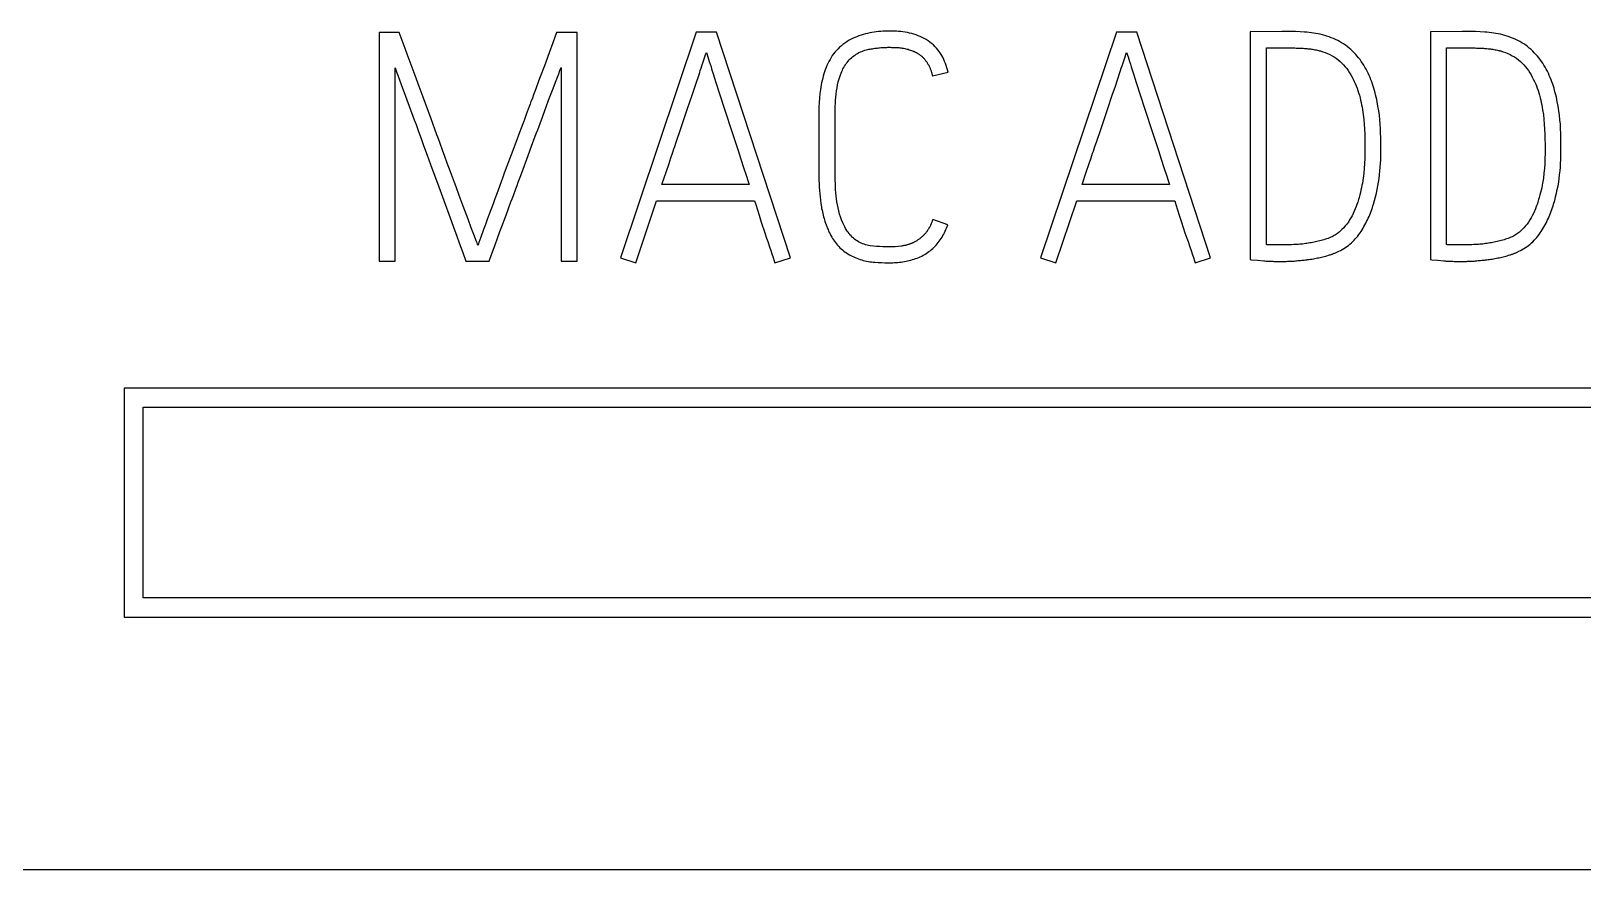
# Model space of a CAD drawing. Header units: millimetres. Extents: x 6750 to 121550, y -28210 to 66060.
# Drawn here: x 34087.8 to 34197.6, y 57133.4 to 57192.7 of the extents above; entities that cross this region are included whole.
import ezdxf

# ---------------------------------------------------------------- set-up
doc = ezdxf.new("R2010")
doc.units = ezdxf.units.MM
doc.layers.add('10000_FRONT', color=7, linetype='Continuous')
doc.layers.add('10500_FRONT_LABELING', color=7, linetype='Continuous')
doc.layers.add('DN.1. NET LIEN MANH', color=7, linetype='Continuous', lineweight=40)

# ---------------------------------------------------------------- blocks, each defined once
blk = doc.blocks.new('A$C0C6D7916')
at = {"layer": '10000_FRONT', "linetype": 'Continuous'}
for p, q in [((-8, 3.79), (-24.5, 3.79)), ((-24.5, 3.79), (-24.5, 1.99)), ((-24.35, 3.64), (-8.15, 3.64)), ((-24.35, 2.14), (-24.35, 3.64)), ((-8.15, 2.14), (-24.35, 2.14)), ((-24.5, 1.99), (-8, 1.99)), ((0, 0), (-42, 0))]:
    blk.add_line(p, q, dxfattribs=at)
at = {"layer": '10500_FRONT_LABELING', "linetype": 'Continuous'}
for p, q in [((-22.334, 6.59), (-22.493, 6.59)), ((-22.493, 6.59), (-22.493, 4.79)), ((-21.125, 6.509), (-21.155, 6.429)), ((-21.095, 6.59), (-21.125, 6.509)), ((-20.933, 6.59), (-21.095, 6.59)), ((-20.933, 4.79), (-20.933, 6.59)), ((-19.996, 6.593), (-20.593, 4.817)), ((-19.836, 6.593), (-19.996, 6.593)), ((-19.255, 4.817), (-19.836, 6.593)), ((-16.689, 6.593), (-17.285, 4.817)), ((-16.529, 6.593), (-16.689, 6.593)), ((-15.947, 4.817), (-16.529, 6.593)), ((-15.635, 6.595), (-15.635, 4.802)), ((-14.217, 6.595), (-14.217, 4.802)), ((-21.155, 6.429), (-21.192, 6.328)), ((-19.916, 6.433), (-19.905, 6.397)), ((-19.905, 6.397), (-19.894, 6.361)), ((-19.894, 6.361), (-19.887, 6.34)), ((-16.609, 6.433), (-16.597, 6.397)), ((-16.597, 6.397), (-16.586, 6.361)), ((-16.586, 6.361), (-16.579, 6.34)), ((-15.508, 4.92), (-15.508, 6.468)), ((-14.089, 4.92), (-14.089, 6.468)), ((-22.366, 4.79), (-22.366, 6.31)), ((-22.366, 6.31), (-22.353, 6.273)), ((-21.192, 6.328), (-21.229, 6.227)), ((-21.06, 6.315), (-21.06, 4.79)), ((-20.005, 6.168), (-19.969, 6.274)), ((-19.887, 6.34), (-19.88, 6.318)), ((-19.88, 6.318), (-19.875, 6.304)), ((-18.136, 6.248), (-18.014, 6.278)), ((-16.697, 6.168), (-16.662, 6.274)), ((-16.579, 6.34), (-16.572, 6.318)), ((-16.572, 6.318), (-16.567, 6.304)), ((-22.333, 6.217), (-22.319, 6.18)), ((-22.319, 6.18), (-22.285, 6.088)), ((-22.146, 6.081), (-22.178, 6.165)), ((-21.129, 6.135), (-21.099, 6.212)), ((-20.028, 6.097), (-20.005, 6.168)), ((-16.721, 6.097), (-16.697, 6.168)), ((-22.285, 6.088), (-22.216, 5.903)), ((-22.084, 5.911), (-22.146, 6.081)), ((-21.215, 5.902), (-21.177, 6.005)), ((-21.177, 6.005), (-21.158, 6.057)), ((-20.088, 5.921), (-20.064, 5.992)), ((-20.064, 5.992), (-20.028, 6.097)), ((-16.781, 5.921), (-16.757, 5.992)), ((-16.757, 5.992), (-16.721, 6.097)), ((-22.216, 5.903), (-22.202, 5.865)), ((-22.202, 5.865), (-22.182, 5.81)), ((-22.037, 5.783), (-22.084, 5.911)), ((-20.118, 5.833), (-20.088, 5.921)), ((-16.81, 5.833), (-16.781, 5.921)), ((-22.182, 5.81), (-22.162, 5.754)), ((-21.379, 5.824), (-21.424, 5.704)), ((-20.154, 5.727), (-20.118, 5.833)), ((-19.721, 5.827), (-19.666, 5.66)), ((-19.031, 5.793), (-19.03, 5.758)), ((-19.03, 5.758), (-19.03, 5.479)), ((-18.903, 5.499), (-18.903, 5.79)), ((-16.846, 5.727), (-16.81, 5.833)), ((-16.413, 5.827), (-16.358, 5.66)), ((-22.115, 5.624), (-22.087, 5.55)), ((-21.975, 5.613), (-21.994, 5.664)), ((-21.33, 5.592), (-21.292, 5.695)), ((-20.166, 5.692), (-20.154, 5.727)), ((-19.666, 5.66), (-19.644, 5.593)), ((-16.858, 5.692), (-16.846, 5.727)), ((-16.358, 5.66), (-16.336, 5.593)), ((-22.087, 5.55), (-22.046, 5.439)), ((-21.956, 5.562), (-21.975, 5.613)), ((-21.931, 5.494), (-21.956, 5.562)), ((-21.378, 5.463), (-21.359, 5.514)), ((-21.359, 5.514), (-21.33, 5.592)), ((-20.266, 5.392), (-20.231, 5.498)), ((-20.231, 5.498), (-20.213, 5.551)), ((-20.213, 5.551), (-20.195, 5.603)), ((-19.644, 5.593), (-19.623, 5.526)), ((-16.958, 5.392), (-16.923, 5.498)), ((-16.923, 5.498), (-16.905, 5.551)), ((-16.905, 5.551), (-16.887, 5.603)), ((-16.336, 5.593), (-16.315, 5.526)), ((-21.9, 5.409), (-21.931, 5.494)), ((-21.887, 5.375), (-21.9, 5.409)), ((-21.529, 5.421), (-21.559, 5.341)), ((-21.521, 5.442), (-21.529, 5.421)), ((-21.507, 5.482), (-21.521, 5.442)), ((-19.58, 5.392), (-20.266, 5.392)), ((-16.272, 5.392), (-16.958, 5.392)), ((-21.862, 5.307), (-21.887, 5.375)), ((-21.83, 5.222), (-21.862, 5.307)), ((-21.581, 5.28), (-21.596, 5.24)), ((-21.559, 5.341), (-21.581, 5.28)), ((-20.473, 4.778), (-20.309, 5.264)), ((-20.309, 5.264), (-19.537, 5.264)), ((-19.537, 5.264), (-19.528, 5.236)), ((-17.166, 4.778), (-17.001, 5.264)), ((-17.001, 5.264), (-16.229, 5.264)), ((-16.229, 5.264), (-16.221, 5.236)), ((-21.934, 5.132), (-21.897, 5.029)), ((-21.792, 5.12), (-21.83, 5.222)), ((-21.626, 5.16), (-21.641, 5.119)), ((-21.596, 5.24), (-21.626, 5.16)), ((-21.493, 5.152), (-21.474, 5.204)), ((-19.528, 5.236), (-19.515, 5.194)), ((-19.515, 5.194), (-19.502, 5.152)), ((-19.502, 5.152), (-19.484, 5.097)), ((-16.221, 5.236), (-16.207, 5.194)), ((-16.207, 5.194), (-16.194, 5.152)), ((-16.194, 5.152), (-16.176, 5.097)), ((-21.767, 5.052), (-21.792, 5.12)), ((-21.748, 5.001), (-21.767, 5.052)), ((-21.671, 5.039), (-21.693, 4.978)), ((-21.656, 5.079), (-21.671, 5.039)), ((-21.641, 5.119), (-21.656, 5.079)), ((-21.56, 4.971), (-21.541, 5.023)), ((-21.541, 5.023), (-21.522, 5.075)), ((-19.484, 5.097), (-19.456, 5.013)), ((-19.456, 5.013), (-19.442, 4.972)), ((-18.016, 5.075), (-18.134, 5.117)), ((-16.176, 5.097), (-16.149, 5.013)), ((-16.149, 5.013), (-16.135, 4.972)), ((-21.735, 4.967), (-21.748, 5.001)), ((-21.707, 4.937), (-21.714, 4.917)), ((-21.693, 4.978), (-21.707, 4.937)), ((-21.608, 4.842), (-21.579, 4.919)), ((-21.579, 4.919), (-21.56, 4.971)), ((-19.442, 4.972), (-19.433, 4.944)), ((-19.433, 4.944), (-19.419, 4.903)), ((-19.419, 4.903), (-19.409, 4.875)), ((-16.135, 4.972), (-16.125, 4.944)), ((-16.125, 4.944), (-16.111, 4.903)), ((-16.111, 4.903), (-16.101, 4.875)), ((-15.378, 4.918), (-15.452, 4.918)), ((-15.366, 4.918), (-15.378, 4.918)), ((-15.354, 4.918), (-15.366, 4.918)), ((-15.341, 4.918), (-15.354, 4.918)), ((-15.329, 4.919), (-15.341, 4.918)), ((-15.31, 4.919), (-15.329, 4.919)), ((-15.292, 4.92), (-15.31, 4.919)), ((-13.96, 4.918), (-14.034, 4.918)), ((-13.948, 4.918), (-13.96, 4.918)), ((-13.935, 4.918), (-13.948, 4.918)), ((-13.923, 4.918), (-13.935, 4.918)), ((-13.911, 4.919), (-13.923, 4.918)), ((-13.892, 4.919), (-13.911, 4.919)), ((-13.874, 4.92), (-13.892, 4.919)), ((-22.493, 4.79), (-22.366, 4.79)), ((-21.834, 4.858), (-21.809, 4.79)), ((-21.809, 4.79), (-21.627, 4.79)), ((-21.627, 4.79), (-21.608, 4.842)), ((-21.06, 4.79), (-20.933, 4.79)), ((-20.593, 4.817), (-20.473, 4.778)), ((-19.409, 4.875), (-19.4, 4.847)), ((-19.4, 4.847), (-19.391, 4.82)), ((-19.377, 4.778), (-19.255, 4.817)), ((-17.285, 4.817), (-17.166, 4.778)), ((-16.101, 4.875), (-16.092, 4.847)), ((-16.092, 4.847), (-16.083, 4.82)), ((-16.07, 4.778), (-15.947, 4.817)), ((-15.635, 4.802), (-15.624, 4.801)), ((-15.624, 4.801), (-15.579, 4.797)), ((-15.579, 4.797), (-15.529, 4.793)), ((-15.325, 4.79), (-15.307, 4.79)), ((-15.307, 4.79), (-15.29, 4.791)), ((-14.217, 4.802), (-14.206, 4.801)), ((-14.206, 4.801), (-14.161, 4.797)), ((-14.161, 4.797), (-14.111, 4.793)), ((-13.907, 4.79), (-13.889, 4.79)), ((-13.889, 4.79), (-13.871, 4.791))]:
    blk.add_line(p, q, dxfattribs=at)
for points in [[(-18.014, 6.278), (-18.018, 6.295), (-18.023, 6.312), (-18.028, 6.329), (-18.034, 6.346), (-18.041, 6.362), (-18.048, 6.378), (-18.056, 6.394), (-18.064, 6.409), (-18.073, 6.424), (-18.083, 6.439), (-18.094, 6.453), (-18.105, 6.466), (-18.117, 6.479), (-18.129, 6.492), (-18.143, 6.503), (-18.157, 6.514), (-18.171, 6.524), (-18.186, 6.534), (-18.201, 6.543), (-18.217, 6.551), (-18.233, 6.558), (-18.249, 6.564), (-18.266, 6.57), (-18.283, 6.576), (-18.3, 6.581), (-18.317, 6.585), (-18.334, 6.588), (-18.351, 6.591), (-18.369, 6.594), (-18.386, 6.596), (-18.404, 6.598), (-18.421, 6.599), (-18.439, 6.6), (-18.457, 6.6), (-18.474, 6.601), (-18.492, 6.601), (-18.509, 6.6), (-18.527, 6.599), (-18.544, 6.598), (-18.562, 6.596), (-18.579, 6.594), (-18.596, 6.592), (-18.614, 6.589), (-18.631, 6.586), (-18.648, 6.582), (-18.665, 6.578), (-18.682, 6.573), (-18.699, 6.568), (-18.716, 6.562), (-18.733, 6.556), (-18.749, 6.549), (-18.765, 6.542), (-18.781, 6.534), (-18.797, 6.525), (-18.812, 6.516), (-18.826, 6.506), (-18.841, 6.496), (-18.854, 6.485), (-18.868, 6.473), (-18.88, 6.461), (-18.892, 6.448), (-18.904, 6.435), (-18.915, 6.421), (-18.925, 6.407), (-18.934, 6.392), (-18.943, 6.377), (-18.952, 6.361), (-18.96, 6.345), (-18.967, 6.329), (-18.974, 6.313), (-18.981, 6.296), (-18.986, 6.28), (-18.992, 6.263), (-18.997, 6.246), (-19.001, 6.229), (-19.005, 6.211), (-19.009, 6.194), (-19.012, 6.177), (-19.015, 6.16), (-19.018, 6.142), (-19.023, 6.108), (-19.026, 6.073), (-19.028, 6.038), (-19.03, 6.003), (-19.03, 5.968), (-19.031, 5.933), (-19.031, 5.898), (-19.031, 5.863), (-19.031, 5.793)], [(-14.609, 5.795), (-14.61, 5.831), (-14.613, 5.867), (-14.616, 5.903), (-14.619, 5.939), (-14.624, 5.974), (-14.63, 6.01), (-14.636, 6.045), (-14.64, 6.063), (-14.644, 6.08), (-14.648, 6.098), (-14.652, 6.115), (-14.657, 6.132), (-14.662, 6.15), (-14.667, 6.167), (-14.673, 6.184), (-14.679, 6.201), (-14.685, 6.218), (-14.692, 6.235), (-14.699, 6.252), (-14.707, 6.268), (-14.715, 6.284), (-14.723, 6.3), (-14.732, 6.316), (-14.741, 6.332), (-14.751, 6.347), (-14.761, 6.362), (-14.771, 6.376), (-14.782, 6.39), (-14.794, 6.404), (-14.805, 6.417), (-14.818, 6.43), (-14.83, 6.443), (-14.844, 6.455), (-14.857, 6.467), (-14.871, 6.478), (-14.886, 6.489), (-14.901, 6.499), (-14.916, 6.509), (-14.932, 6.518), (-14.947, 6.526), (-14.964, 6.534), (-14.98, 6.542), (-14.997, 6.548), (-15.014, 6.555), (-15.031, 6.561), (-15.048, 6.566), (-15.066, 6.571), (-15.084, 6.575), (-15.101, 6.579), (-15.119, 6.582), (-15.137, 6.585), (-15.154, 6.587), (-15.172, 6.589), (-15.19, 6.591), (-15.208, 6.592), (-15.243, 6.595), (-15.279, 6.596), (-15.314, 6.597), (-15.35, 6.598), (-15.386, 6.598), (-15.635, 6.595)], [(-13.191, 5.795), (-13.192, 5.831), (-13.194, 5.867), (-13.197, 5.903), (-13.201, 5.939), (-13.206, 5.974), (-13.211, 6.01), (-13.218, 6.045), (-13.221, 6.063), (-13.225, 6.08), (-13.229, 6.098), (-13.234, 6.115), (-13.239, 6.132), (-13.244, 6.15), (-13.249, 6.167), (-13.254, 6.184), (-13.26, 6.201), (-13.267, 6.218), (-13.274, 6.235), (-13.281, 6.252), (-13.288, 6.268), (-13.296, 6.284), (-13.305, 6.3), (-13.314, 6.316), (-13.323, 6.332), (-13.332, 6.347), (-13.343, 6.362), (-13.353, 6.376), (-13.364, 6.39), (-13.375, 6.404), (-13.387, 6.417), (-13.399, 6.43), (-13.412, 6.443), (-13.425, 6.455), (-13.439, 6.467), (-13.453, 6.478), (-13.467, 6.489), (-13.482, 6.499), (-13.498, 6.509), (-13.513, 6.518), (-13.529, 6.526), (-13.545, 6.534), (-13.562, 6.542), (-13.579, 6.548), (-13.596, 6.555), (-13.613, 6.561), (-13.63, 6.566), (-13.648, 6.571), (-13.665, 6.575), (-13.683, 6.579), (-13.701, 6.582), (-13.718, 6.585), (-13.736, 6.587), (-13.754, 6.589), (-13.772, 6.591), (-13.789, 6.592), (-13.825, 6.595), (-13.861, 6.596), (-13.896, 6.597), (-13.932, 6.598), (-13.967, 6.598), (-14.217, 6.595)], [(-22.224, 6.293), (-22.256, 6.378), (-22.271, 6.42), (-22.287, 6.463), (-22.302, 6.505), (-22.334, 6.59)], [(-19.952, 6.327), (-19.928, 6.397), (-19.923, 6.415), (-19.916, 6.433)], [(-18.903, 5.839), (-18.903, 5.911), (-18.903, 5.936), (-18.903, 5.96), (-18.903, 5.984), (-18.902, 6.008), (-18.901, 6.033), (-18.9, 6.057), (-18.898, 6.081), (-18.895, 6.105), (-18.892, 6.13), (-18.888, 6.154), (-18.884, 6.178), (-18.878, 6.201), (-18.872, 6.225), (-18.864, 6.248), (-18.856, 6.27), (-18.851, 6.282), (-18.846, 6.292), (-18.841, 6.303), (-18.835, 6.314), (-18.829, 6.324), (-18.822, 6.335), (-18.815, 6.345), (-18.808, 6.354), (-18.8, 6.364), (-18.792, 6.373), (-18.784, 6.382), (-18.775, 6.39), (-18.766, 6.398), (-18.756, 6.405), (-18.746, 6.412), (-18.736, 6.419), (-18.726, 6.425), (-18.715, 6.431), (-18.704, 6.436), (-18.693, 6.441), (-18.681, 6.445), (-18.67, 6.449), (-18.658, 6.452), (-18.646, 6.455)], [(-18.646, 6.455), (-18.637, 6.457), (-18.627, 6.459), (-18.618, 6.461), (-18.609, 6.462), (-18.6, 6.464), (-18.59, 6.465), (-18.581, 6.466), (-18.572, 6.467), (-18.562, 6.468), (-18.553, 6.469), (-18.543, 6.47), (-18.534, 6.471), (-18.525, 6.471), (-18.515, 6.472), (-18.506, 6.472), (-18.496, 6.472), (-18.487, 6.473), (-18.478, 6.473), (-18.468, 6.473), (-18.459, 6.472), (-18.449, 6.472), (-18.44, 6.472), (-18.431, 6.472), (-18.421, 6.471), (-18.412, 6.47), (-18.402, 6.47), (-18.393, 6.469), (-18.383, 6.468), (-18.374, 6.466), (-18.365, 6.465), (-18.355, 6.463), (-18.346, 6.461), (-18.337, 6.459), (-18.328, 6.457), (-18.319, 6.454), (-18.31, 6.451), (-18.301, 6.448), (-18.292, 6.445), (-18.284, 6.441), (-18.279, 6.439), (-18.275, 6.437), (-18.271, 6.435), (-18.267, 6.433), (-18.263, 6.431), (-18.259, 6.429), (-18.255, 6.426), (-18.251, 6.424), (-18.247, 6.421), (-18.243, 6.419)], [(-18.243, 6.419), (-18.238, 6.415), (-18.233, 6.412), (-18.228, 6.408), (-18.224, 6.404), (-18.219, 6.4), (-18.215, 6.396), (-18.211, 6.392), (-18.207, 6.388), (-18.203, 6.384), (-18.199, 6.379), (-18.195, 6.375), (-18.191, 6.37), (-18.188, 6.365), (-18.184, 6.361), (-18.181, 6.356), (-18.178, 6.351), (-18.175, 6.346), (-18.172, 6.341), (-18.169, 6.336), (-18.166, 6.331), (-18.163, 6.325), (-18.161, 6.32), (-18.158, 6.315), (-18.156, 6.309), (-18.154, 6.304), (-18.152, 6.298), (-18.15, 6.293), (-18.148, 6.287), (-18.146, 6.282), (-18.144, 6.276), (-18.142, 6.27), (-18.141, 6.265), (-18.139, 6.259), (-18.138, 6.253), (-18.136, 6.248)], [(-16.644, 6.327), (-16.621, 6.397), (-16.615, 6.415), (-16.609, 6.433)], [(-15.508, 6.468), (-15.301, 6.468), (-15.292, 6.468), (-15.283, 6.468), (-15.274, 6.467), (-15.264, 6.467), (-15.255, 6.467), (-15.246, 6.466), (-15.236, 6.466), (-15.227, 6.465), (-15.218, 6.465), (-15.209, 6.464), (-15.199, 6.463), (-15.19, 6.463), (-15.181, 6.462), (-15.172, 6.461), (-15.162, 6.46), (-15.153, 6.459), (-15.144, 6.457), (-15.135, 6.456), (-15.126, 6.454), (-15.117, 6.452), (-15.108, 6.451), (-15.099, 6.448), (-15.094, 6.447), (-15.09, 6.446), (-15.085, 6.445), (-15.081, 6.444), (-15.077, 6.442), (-15.072, 6.441), (-15.068, 6.439), (-15.063, 6.438)], [(-15.063, 6.438), (-15.045, 6.431), (-15.027, 6.424), (-15.009, 6.416), (-14.991, 6.406), (-14.975, 6.397), (-14.958, 6.386), (-14.943, 6.374), (-14.928, 6.362), (-14.913, 6.349), (-14.9, 6.335), (-14.887, 6.32), (-14.876, 6.305), (-14.864, 6.289), (-14.854, 6.273), (-14.843, 6.256), (-14.834, 6.239), (-14.825, 6.222), (-14.816, 6.204), (-14.808, 6.187), (-14.801, 6.169), (-14.794, 6.15), (-14.788, 6.132), (-14.782, 6.114), (-14.776, 6.095), (-14.771, 6.076), (-14.767, 6.058), (-14.763, 6.039), (-14.759, 6.02), (-14.755, 6.001), (-14.752, 5.982), (-14.747, 5.944), (-14.742, 5.906), (-14.739, 5.867), (-14.736, 5.829), (-14.734, 5.79), (-14.733, 5.751), (-14.732, 5.713), (-14.732, 5.674), (-14.732, 5.636), (-14.733, 5.597), (-14.735, 5.559), (-14.738, 5.52), (-14.742, 5.482), (-14.746, 5.444), (-14.752, 5.405), (-14.756, 5.387), (-14.76, 5.368), (-14.764, 5.349), (-14.768, 5.33), (-14.773, 5.311), (-14.778, 5.292), (-14.783, 5.274), (-14.789, 5.255), (-14.795, 5.237), (-14.802, 5.219), (-14.809, 5.201), (-14.816, 5.183), (-14.825, 5.166), (-14.833, 5.148), (-14.843, 5.131), (-14.853, 5.115), (-14.863, 5.098), (-14.875, 5.082), (-14.887, 5.067), (-14.899, 5.052), (-14.913, 5.038), (-14.927, 5.025), (-14.934, 5.019), (-14.942, 5.013), (-14.949, 5.007), (-14.957, 5.002), (-14.965, 4.997), (-14.974, 4.992), (-14.982, 4.987), (-14.991, 4.982)], [(-14.089, 6.468), (-13.883, 6.468), (-13.874, 6.468), (-13.865, 6.468), (-13.855, 6.467), (-13.846, 6.467), (-13.837, 6.467), (-13.827, 6.466), (-13.818, 6.466), (-13.809, 6.465), (-13.8, 6.465), (-13.79, 6.464), (-13.781, 6.463), (-13.772, 6.463), (-13.763, 6.462), (-13.753, 6.461), (-13.744, 6.46), (-13.735, 6.459), (-13.726, 6.457), (-13.717, 6.456), (-13.708, 6.454), (-13.699, 6.452), (-13.69, 6.451), (-13.681, 6.448), (-13.676, 6.447), (-13.672, 6.446), (-13.667, 6.445), (-13.663, 6.444), (-13.658, 6.442), (-13.654, 6.441), (-13.649, 6.439), (-13.645, 6.438)], [(-13.645, 6.438), (-13.627, 6.431), (-13.608, 6.424), (-13.59, 6.416), (-13.573, 6.406), (-13.556, 6.397), (-13.54, 6.386), (-13.524, 6.374), (-13.509, 6.362), (-13.495, 6.349), (-13.482, 6.335), (-13.469, 6.32), (-13.457, 6.305), (-13.446, 6.289), (-13.435, 6.273), (-13.425, 6.256), (-13.416, 6.239), (-13.407, 6.222), (-13.398, 6.204), (-13.39, 6.187), (-13.383, 6.169), (-13.376, 6.15), (-13.37, 6.132), (-13.364, 6.114), (-13.358, 6.095), (-13.353, 6.076), (-13.349, 6.058), (-13.344, 6.039), (-13.341, 6.02), (-13.337, 6.001), (-13.334, 5.982), (-13.328, 5.944), (-13.324, 5.906), (-13.321, 5.867), (-13.318, 5.829), (-13.316, 5.79), (-13.315, 5.751), (-13.314, 5.713), (-13.313, 5.674), (-13.314, 5.636), (-13.315, 5.597), (-13.317, 5.559), (-13.319, 5.52), (-13.323, 5.482), (-13.328, 5.444), (-13.334, 5.405), (-13.338, 5.387), (-13.341, 5.368), (-13.345, 5.349), (-13.35, 5.33), (-13.355, 5.311), (-13.36, 5.292), (-13.365, 5.274), (-13.371, 5.255), (-13.377, 5.237), (-13.384, 5.219), (-13.391, 5.201), (-13.398, 5.183), (-13.406, 5.166), (-13.415, 5.148), (-13.424, 5.131), (-13.434, 5.115), (-13.445, 5.098), (-13.456, 5.082), (-13.468, 5.067), (-13.481, 5.052), (-13.494, 5.038), (-13.509, 5.025), (-13.516, 5.019), (-13.523, 5.013), (-13.531, 5.007), (-13.539, 5.002), (-13.547, 4.997), (-13.556, 4.992), (-13.564, 4.987), (-13.573, 4.982)], [(-22.353, 6.273), (-22.346, 6.254), (-22.333, 6.217)], [(-22.178, 6.165), (-22.209, 6.25), (-22.224, 6.293)], [(-21.099, 6.212), (-21.089, 6.238), (-21.079, 6.263), (-21.07, 6.289), (-21.06, 6.315)], [(-19.969, 6.274), (-19.964, 6.291), (-19.958, 6.309), (-19.952, 6.327)], [(-19.875, 6.304), (-19.862, 6.263), (-19.852, 6.23), (-19.841, 6.196), (-19.776, 5.995)], [(-16.662, 6.274), (-16.656, 6.291), (-16.65, 6.309), (-16.644, 6.327)], [(-16.567, 6.304), (-16.555, 6.263), (-16.544, 6.23), (-16.533, 6.196), (-16.468, 5.995)], [(-21.229, 6.227), (-21.267, 6.126), (-21.274, 6.106)], [(-21.158, 6.057), (-21.138, 6.109), (-21.129, 6.135)], [(-21.304, 6.026), (-21.319, 5.985), (-21.327, 5.965), (-21.334, 5.945), (-21.349, 5.905)], [(-21.274, 6.106), (-21.289, 6.066), (-21.297, 6.046), (-21.304, 6.026)], [(-19.776, 5.995), (-19.765, 5.962), (-19.721, 5.827)], [(-16.468, 5.995), (-16.457, 5.962), (-16.413, 5.827)], [(-21.349, 5.905), (-21.357, 5.885), (-21.379, 5.824)], [(-21.292, 5.695), (-21.263, 5.773), (-21.254, 5.799), (-21.244, 5.824), (-21.215, 5.902)], [(-22.162, 5.754), (-22.148, 5.717), (-22.142, 5.699), (-22.115, 5.624)], [(-22.018, 5.732), (-22.03, 5.766), (-22.037, 5.783)], [(-18.903, 5.79), (-18.903, 5.814), (-18.903, 5.839)], [(-14.938, 4.868), (-14.925, 4.874), (-14.912, 4.881), (-14.899, 4.889), (-14.886, 4.897), (-14.874, 4.905), (-14.862, 4.914), (-14.851, 4.923), (-14.839, 4.933), (-14.829, 4.943), (-14.818, 4.954), (-14.808, 4.965), (-14.798, 4.976), (-14.789, 4.988), (-14.78, 5), (-14.771, 5.012), (-14.763, 5.024), (-14.755, 5.036), (-14.747, 5.049), (-14.74, 5.062), (-14.732, 5.075), (-14.725, 5.088), (-14.719, 5.101), (-14.712, 5.114), (-14.706, 5.128), (-14.7, 5.141), (-14.695, 5.155), (-14.689, 5.169), (-14.684, 5.183), (-14.679, 5.197), (-14.674, 5.211), (-14.669, 5.225), (-14.665, 5.239), (-14.657, 5.267), (-14.649, 5.296), (-14.642, 5.324), (-14.636, 5.353), (-14.631, 5.382), (-14.626, 5.412), (-14.621, 5.441), (-14.618, 5.47), (-14.615, 5.5), (-14.612, 5.529), (-14.61, 5.559), (-14.608, 5.588), (-14.607, 5.618), (-14.607, 5.647), (-14.607, 5.677), (-14.607, 5.707), (-14.607, 5.736), (-14.608, 5.766), (-14.609, 5.795)], [(-13.52, 4.868), (-13.507, 4.874), (-13.494, 4.881), (-13.481, 4.889), (-13.468, 4.897), (-13.456, 4.905), (-13.444, 4.914), (-13.433, 4.923), (-13.421, 4.933), (-13.41, 4.943), (-13.4, 4.954), (-13.39, 4.965), (-13.38, 4.976), (-13.371, 4.988), (-13.362, 5), (-13.353, 5.012), (-13.345, 5.024), (-13.337, 5.036), (-13.329, 5.049), (-13.321, 5.062), (-13.314, 5.075), (-13.307, 5.088), (-13.301, 5.101), (-13.294, 5.114), (-13.288, 5.128), (-13.282, 5.141), (-13.276, 5.155), (-13.271, 5.169), (-13.266, 5.183), (-13.261, 5.197), (-13.256, 5.211), (-13.251, 5.225), (-13.247, 5.239), (-13.238, 5.267), (-13.231, 5.296), (-13.224, 5.324), (-13.218, 5.353), (-13.212, 5.382), (-13.207, 5.412), (-13.203, 5.441), (-13.2, 5.47), (-13.196, 5.5), (-13.194, 5.529), (-13.192, 5.559), (-13.19, 5.588), (-13.189, 5.618), (-13.189, 5.647), (-13.189, 5.677), (-13.189, 5.707), (-13.189, 5.736), (-13.19, 5.766), (-13.191, 5.795)], [(-21.994, 5.664), (-22.012, 5.715), (-22.018, 5.732)], [(-21.424, 5.704), (-21.432, 5.683), (-21.507, 5.482)], [(-20.195, 5.603), (-20.183, 5.639), (-20.178, 5.656), (-20.172, 5.674), (-20.166, 5.692)], [(-16.887, 5.603), (-16.876, 5.639), (-16.87, 5.656), (-16.864, 5.674), (-16.858, 5.692)], [(-19.623, 5.526), (-19.601, 5.459), (-19.59, 5.425), (-19.58, 5.392)], [(-18.381, 4.909), (-18.406, 4.906), (-18.43, 4.904), (-18.455, 4.903), (-18.479, 4.903), (-18.504, 4.903), (-18.528, 4.903), (-18.553, 4.905), (-18.578, 4.906), (-18.602, 4.908), (-18.627, 4.911), (-18.639, 4.913), (-18.651, 4.916), (-18.663, 4.919), (-18.674, 4.923), (-18.686, 4.927), (-18.697, 4.932), (-18.708, 4.937), (-18.719, 4.943), (-18.73, 4.949), (-18.74, 4.956), (-18.75, 4.964), (-18.759, 4.972), (-18.769, 4.98), (-18.777, 4.989), (-18.786, 4.998), (-18.793, 5.007), (-18.801, 5.017), (-18.808, 5.027), (-18.815, 5.038), (-18.821, 5.048), (-18.827, 5.059), (-18.833, 5.07), (-18.843, 5.092), (-18.852, 5.115), (-18.861, 5.138), (-18.868, 5.161), (-18.874, 5.185), (-18.88, 5.209), (-18.885, 5.233), (-18.889, 5.257), (-18.892, 5.281), (-18.895, 5.305), (-18.897, 5.329), (-18.899, 5.353), (-18.9, 5.378), (-18.901, 5.402), (-18.902, 5.426), (-18.903, 5.45), (-18.903, 5.475), (-18.903, 5.499)], [(-16.315, 5.526), (-16.293, 5.459), (-16.282, 5.425), (-16.272, 5.392)], [(-22.046, 5.439), (-22.034, 5.405), (-21.934, 5.132)], [(-21.417, 5.359), (-21.407, 5.385), (-21.397, 5.411), (-21.378, 5.463)], [(-19.03, 5.479), (-19.03, 5.453), (-19.03, 5.426), (-19.029, 5.4), (-19.028, 5.374), (-19.026, 5.347), (-19.024, 5.321), (-19.022, 5.295), (-19.019, 5.269), (-19.015, 5.243), (-19.013, 5.23), (-19.011, 5.217), (-19.009, 5.204), (-19.006, 5.191), (-19.003, 5.178), (-19, 5.165), (-18.997, 5.152), (-18.994, 5.14), (-18.99, 5.127), (-18.987, 5.114), (-18.983, 5.102), (-18.978, 5.089), (-18.974, 5.077), (-18.969, 5.064), (-18.965, 5.052), (-18.959, 5.04), (-18.954, 5.028), (-18.949, 5.016), (-18.943, 5.004), (-18.936, 4.992), (-18.93, 4.98), (-18.923, 4.969), (-18.916, 4.958), (-18.908, 4.947), (-18.9, 4.936), (-18.892, 4.926), (-18.884, 4.916), (-18.875, 4.906), (-18.866, 4.896), (-18.856, 4.887), (-18.846, 4.879), (-18.835, 4.87), (-18.825, 4.862), (-18.814, 4.855), (-18.803, 4.848), (-18.791, 4.841), (-18.78, 4.835), (-18.768, 4.829), (-18.756, 4.823), (-18.744, 4.818), (-18.732, 4.813), (-18.719, 4.808), (-18.707, 4.804), (-18.694, 4.8), (-18.681, 4.796), (-18.669, 4.793), (-18.656, 4.79), (-18.643, 4.788), (-18.629, 4.786), (-18.616, 4.784), (-18.603, 4.782), (-18.59, 4.781)], [(-21.474, 5.204), (-21.455, 5.256), (-21.445, 5.281), (-21.436, 5.307), (-21.417, 5.359)], [(-21.522, 5.075), (-21.503, 5.126), (-21.493, 5.152)], [(-21.897, 5.029), (-21.884, 4.995), (-21.859, 4.927)], [(-18.59, 4.781), (-18.564, 4.78), (-18.538, 4.779), (-18.512, 4.778), (-18.499, 4.778), (-18.486, 4.778), (-18.473, 4.778), (-18.46, 4.778), (-18.448, 4.778), (-18.435, 4.779), (-18.422, 4.779), (-18.409, 4.78), (-18.396, 4.782), (-18.383, 4.783), (-18.37, 4.785), (-18.358, 4.787), (-18.345, 4.789), (-18.332, 4.792), (-18.319, 4.795), (-18.307, 4.798), (-18.294, 4.802), (-18.282, 4.806), (-18.269, 4.81), (-18.257, 4.814), (-18.245, 4.819), (-18.233, 4.825), (-18.221, 4.83), (-18.21, 4.836), (-18.198, 4.843), (-18.187, 4.85), (-18.176, 4.857), (-18.166, 4.865), (-18.155, 4.872), (-18.145, 4.881), (-18.135, 4.889), (-18.126, 4.898), (-18.116, 4.907), (-18.107, 4.917), (-18.099, 4.927), (-18.091, 4.937), (-18.083, 4.947), (-18.075, 4.958), (-18.068, 4.969), (-18.061, 4.98), (-18.054, 4.991), (-18.048, 5.002), (-18.042, 5.014), (-18.036, 5.026), (-18.031, 5.038), (-18.026, 5.05), (-18.021, 5.062), (-18.016, 5.075)], [(-18.134, 5.117), (-18.136, 5.112), (-18.138, 5.107), (-18.14, 5.101), (-18.142, 5.096), (-18.144, 5.091), (-18.146, 5.086), (-18.148, 5.081), (-18.151, 5.076), (-18.153, 5.07), (-18.155, 5.065), (-18.158, 5.06), (-18.161, 5.055), (-18.164, 5.051), (-18.166, 5.046), (-18.169, 5.041), (-18.172, 5.036), (-18.175, 5.031), (-18.179, 5.027), (-18.182, 5.022), (-18.185, 5.018), (-18.189, 5.014), (-18.192, 5.009), (-18.196, 5.005), (-18.2, 5.001), (-18.204, 4.997), (-18.208, 4.993), (-18.212, 4.989), (-18.216, 4.985), (-18.22, 4.981), (-18.224, 4.978), (-18.228, 4.974), (-18.233, 4.97), (-18.237, 4.967), (-18.242, 4.964), (-18.246, 4.96), (-18.251, 4.957), (-18.255, 4.954), (-18.26, 4.951), (-18.265, 4.948), (-18.27, 4.945), (-18.275, 4.942), (-18.28, 4.94), (-18.285, 4.937)], [(-21.859, 4.927), (-21.847, 4.892), (-21.834, 4.858)], [(-21.714, 4.917), (-21.718, 4.925), (-21.721, 4.934), (-21.728, 4.951), (-21.735, 4.967)], [(-18.285, 4.937), (-18.289, 4.935), (-18.293, 4.933), (-18.297, 4.932), (-18.302, 4.93), (-18.306, 4.928), (-18.31, 4.926), (-18.314, 4.925), (-18.319, 4.923), (-18.323, 4.922), (-18.327, 4.921), (-18.332, 4.919), (-18.336, 4.918), (-18.341, 4.917), (-18.345, 4.916), (-18.35, 4.914), (-18.354, 4.913), (-18.359, 4.913), (-18.363, 4.912), (-18.368, 4.911), (-18.372, 4.91), (-18.377, 4.909), (-18.381, 4.909)], [(-15.452, 4.918), (-15.458, 4.918), (-15.465, 4.918), (-15.471, 4.918), (-15.477, 4.918), (-15.483, 4.918), (-15.489, 4.918), (-15.495, 4.919), (-15.502, 4.919), (-15.508, 4.92)], [(-14.991, 4.982), (-15.002, 4.978), (-15.012, 4.974), (-15.023, 4.969), (-15.034, 4.966), (-15.044, 4.962), (-15.055, 4.958), (-15.066, 4.955), (-15.077, 4.952), (-15.088, 4.949), (-15.1, 4.947), (-15.111, 4.944), (-15.122, 4.942), (-15.133, 4.939), (-15.144, 4.937), (-15.156, 4.935), (-15.167, 4.933), (-15.178, 4.931), (-15.189, 4.93), (-15.201, 4.928), (-15.212, 4.927), (-15.224, 4.925), (-15.235, 4.924), (-15.246, 4.923), (-15.258, 4.922), (-15.269, 4.921), (-15.28, 4.921), (-15.292, 4.92)], [(-14.034, 4.918), (-14.04, 4.918), (-14.046, 4.918), (-14.053, 4.918), (-14.059, 4.918), (-14.065, 4.918), (-14.071, 4.918), (-14.077, 4.919), (-14.083, 4.919), (-14.089, 4.92)], [(-13.573, 4.982), (-13.583, 4.978), (-13.594, 4.974), (-13.605, 4.969), (-13.615, 4.966), (-13.626, 4.962), (-13.637, 4.958), (-13.648, 4.955), (-13.659, 4.952), (-13.67, 4.949), (-13.681, 4.947), (-13.692, 4.944), (-13.704, 4.942), (-13.715, 4.939), (-13.726, 4.937), (-13.737, 4.935), (-13.749, 4.933), (-13.76, 4.931), (-13.771, 4.93), (-13.783, 4.928), (-13.794, 4.927), (-13.805, 4.925), (-13.817, 4.924), (-13.828, 4.923), (-13.839, 4.922), (-13.851, 4.921), (-13.862, 4.921), (-13.874, 4.92)], [(-19.391, 4.82), (-19.382, 4.792), (-19.377, 4.778)], [(-16.083, 4.82), (-16.074, 4.792), (-16.07, 4.778)], [(-15.529, 4.793), (-15.52, 4.792), (-15.511, 4.791), (-15.503, 4.791), (-15.494, 4.79), (-15.485, 4.79), (-15.476, 4.789), (-15.467, 4.789), (-15.458, 4.789), (-15.449, 4.788), (-15.441, 4.788), (-15.432, 4.788), (-15.423, 4.788), (-15.405, 4.788)], [(-15.405, 4.788), (-15.396, 4.788), (-15.387, 4.788), (-15.378, 4.788), (-15.369, 4.788), (-15.361, 4.788), (-15.352, 4.788), (-15.343, 4.789), (-15.325, 4.79)], [(-15.29, 4.791), (-15.28, 4.792), (-15.27, 4.793), (-15.26, 4.794), (-15.25, 4.795), (-15.24, 4.796), (-15.23, 4.797), (-15.22, 4.798), (-15.21, 4.799), (-15.2, 4.8), (-15.19, 4.801), (-15.181, 4.802), (-15.171, 4.804)], [(-15.171, 4.804), (-15.16, 4.805), (-15.149, 4.807), (-15.138, 4.809), (-15.127, 4.811), (-15.116, 4.813), (-15.106, 4.815), (-15.095, 4.817), (-15.084, 4.82), (-15.073, 4.822), (-15.063, 4.825), (-15.052, 4.827), (-15.041, 4.83), (-15.031, 4.833), (-15.02, 4.836), (-15.01, 4.839), (-15.005, 4.841), (-14.999, 4.843), (-14.994, 4.845), (-14.989, 4.846), (-14.984, 4.848), (-14.979, 4.85), (-14.974, 4.852), (-14.969, 4.854), (-14.964, 4.856), (-14.958, 4.859), (-14.953, 4.861), (-14.948, 4.863), (-14.943, 4.865), (-14.938, 4.868)], [(-14.111, 4.793), (-14.102, 4.792), (-14.093, 4.791), (-14.084, 4.791), (-14.076, 4.79), (-14.067, 4.79), (-14.058, 4.789), (-14.049, 4.789), (-14.04, 4.789), (-14.031, 4.788), (-14.022, 4.788), (-14.013, 4.788), (-14.005, 4.788), (-13.987, 4.788)], [(-13.987, 4.788), (-13.978, 4.788), (-13.969, 4.788), (-13.96, 4.788), (-13.951, 4.788), (-13.942, 4.788), (-13.933, 4.788), (-13.925, 4.789), (-13.907, 4.79)], [(-13.871, 4.791), (-13.861, 4.792), (-13.852, 4.793), (-13.842, 4.794), (-13.832, 4.795), (-13.822, 4.796), (-13.812, 4.797), (-13.802, 4.798), (-13.792, 4.799), (-13.782, 4.8), (-13.772, 4.801), (-13.762, 4.802), (-13.753, 4.804)], [(-13.753, 4.804), (-13.742, 4.805), (-13.731, 4.807), (-13.72, 4.809), (-13.709, 4.811), (-13.698, 4.813), (-13.687, 4.815), (-13.677, 4.817), (-13.666, 4.82), (-13.655, 4.822), (-13.644, 4.825), (-13.634, 4.827), (-13.623, 4.83), (-13.613, 4.833), (-13.602, 4.836), (-13.592, 4.839), (-13.586, 4.841), (-13.581, 4.843), (-13.576, 4.845), (-13.571, 4.846), (-13.566, 4.848), (-13.561, 4.85), (-13.555, 4.852), (-13.55, 4.854), (-13.545, 4.856), (-13.54, 4.859), (-13.535, 4.861), (-13.53, 4.863), (-13.525, 4.865), (-13.52, 4.868)]]:
    blk.add_lwpolyline(points, dxfattribs=at)

msp = doc.modelspace()

# ---------------------------------------------------------------- block references
at = {"layer": 'DN.1. NET LIEN MANH', "xscale": 8.981300112304329, "yscale": 8.981300112304329, "zscale": 8.981300112304329}
msp.add_blockref('A$C0C6D7916', (34314.458, 57133.431), dxfattribs=at)

doc.saveas('drawing.dxf')
